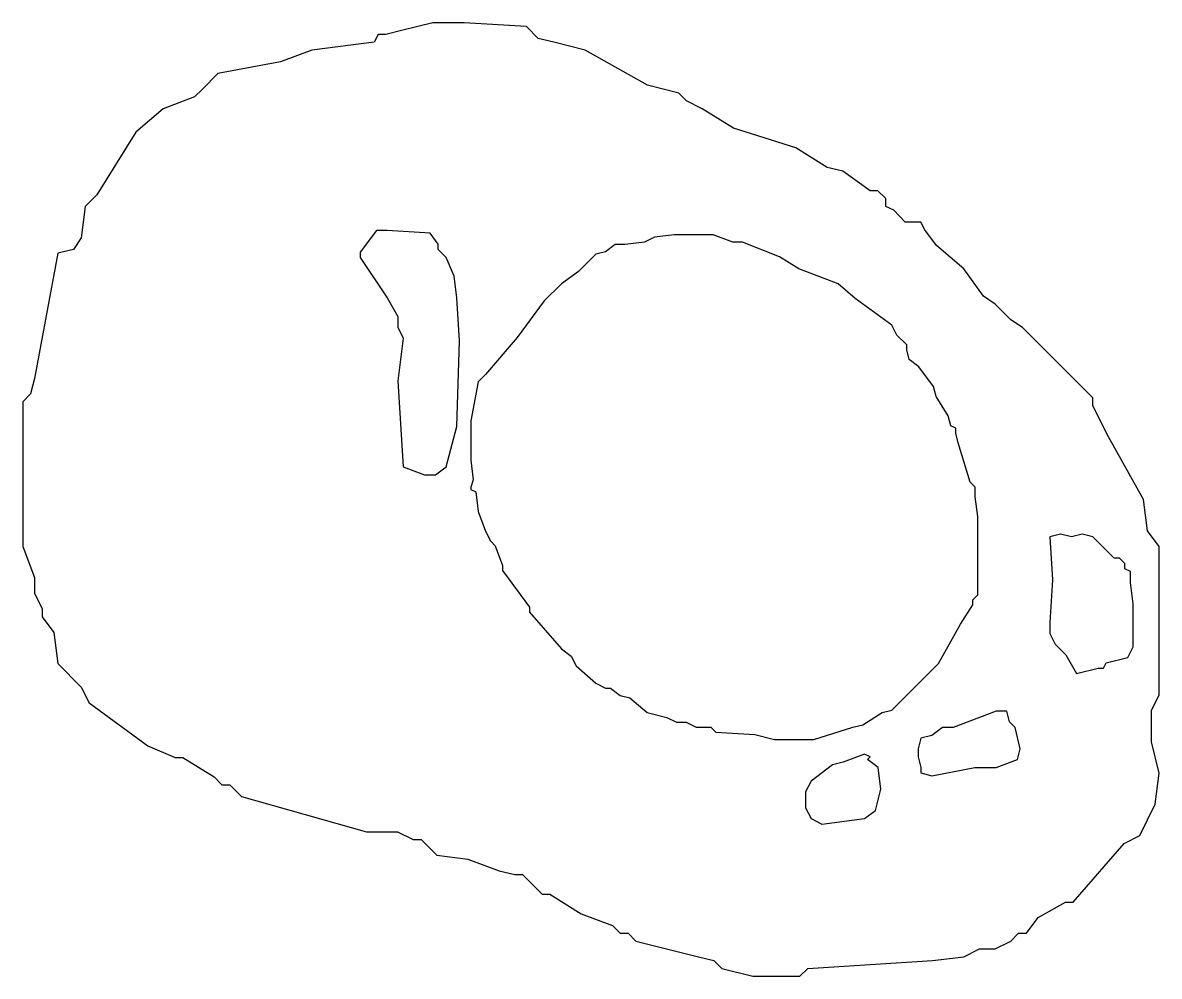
# Model space of a CAD drawing. Header units: metres. Extents: x 7.77 to 10.24, y 8.02 to 8.83.
# Drawn here: x 9.597 to 10.242, y 8.025 to 8.566 of the extents above; entities outside this region: 2.
import ezdxf

# ---------------------------------------------------------------- set-up
doc = ezdxf.new("R2010")
doc.units = ezdxf.units.M

msp = doc.modelspace()

# ---------------------------------------------------------------- linework, layer by layer
at = {"color": 236}
msp.add_lwpolyline([(7.77472, 8.72463), (7.78778, 8.71156), (7.79338, 8.69663), (7.80458, 8.68357), (7.81951, 8.67611), (7.84937, 8.67611), (7.8643, 8.67611), (7.87176, 8.67611), (7.87549, 8.67611), (7.87922, 8.67984), (7.88669, 8.67984), (7.90162, 8.68544), (7.90908, 8.68544), (7.92215, 8.69477), (7.92588, 8.69663), (7.92588, 8.70037), (7.93521, 8.7153), (7.94268, 8.74516), (7.93894, 8.77502), (7.93894, 8.78995), (7.93521, 8.80488), (7.92401, 8.81794), (7.91655, 8.8254), (7.91282, 8.82727), (7.90908, 8.8254), (7.90162, 8.82914), (7.87176, 8.831), (7.85683, 8.831), (7.8531, 8.82727), (7.82324, 8.82167), (7.80831, 8.81607), (7.80084, 8.81234), (7.79898, 8.80861), (7.79524, 8.80861), (7.78591, 8.79554), (7.78218, 8.78061), (7.78405, 8.77688), (7.78031, 8.77502), (7.77845, 8.76009), (7.77845, 8.75635), (7.77472, 8.75262), (7.77472, 8.73769), (7.77472, 8.73023), (7.77472, 8.72649)], close=True, dxfattribs=at)
at = {"color": 31}
for points in [[(7.78006, 8.75223), (7.7855, 8.74137), (7.7855, 8.73051), (7.79093, 8.71965), (7.80994, 8.70335), (7.82351, 8.68978), (7.84252, 8.68163), (7.86425, 8.67891), (7.88597, 8.68434), (7.8914, 8.68434), (7.89412, 8.68978), (7.90498, 8.69249), (7.91041, 8.69249), (7.92399, 8.70607), (7.9267, 8.74952), (7.92399, 8.77124), (7.92399, 8.7821), (7.9077, 8.80383), (7.88597, 8.81469), (7.87782, 8.82284), (7.8561, 8.83098), (7.83438, 8.82827), (7.81265, 8.82012), (7.79093, 8.80654), (7.7855, 8.79568), (7.78006, 8.75495)], [(9.5968, 8.26859), (9.60345, 8.25085), (9.60345, 8.24198), (9.60788, 8.23311), (9.60788, 8.22868), (9.61453, 8.21981), (9.61675, 8.20207), (9.63006, 8.18876), (9.63449, 8.17989), (9.66775, 8.1555), (9.68327, 8.14885), (9.68771, 8.14885), (9.70545, 8.13776), (9.70988, 8.13333), (9.71432, 8.13333), (9.72097, 8.12668), (9.79192, 8.10672), (9.80966, 8.10672), (9.81853, 8.10229), (9.82297, 8.10229), (9.83184, 8.09342), (9.84958, 8.0912), (9.86732, 8.08455), (9.87618, 8.08233), (9.88062, 8.08233), (9.89171, 8.07124), (9.89614, 8.07124), (9.91388, 8.06016), (9.93162, 8.0535), (9.93605, 8.04907), (9.94049, 8.04907), (9.94492, 8.04463), (9.9804, 8.03576), (9.98927, 8.03355), (9.99371, 8.02911), (10.0114, 8.02468), (10.0292, 8.02468), (10.0381, 8.02468), (10.0425, 8.02911), (10.1134, 8.03355), (10.1312, 8.03576), (10.1401, 8.0402), (10.1489, 8.0402), (10.1578, 8.04463), (10.1622, 8.04907), (10.1667, 8.04907), (10.1733, 8.05794), (10.1888, 8.06681), (10.1933, 8.06681), (10.2221, 8.10007), (10.231, 8.1045), (10.2398, 8.12224), (10.2421, 8.13998), (10.2376, 8.15772), (10.2376, 8.17546), (10.2421, 8.18433), (10.2421, 8.25528), (10.2421, 8.26415), (10.2421, 8.26859), (10.2354, 8.27746), (10.2332, 8.2952), (10.2132, 8.33067), (10.2044, 8.34841), (10.2044, 8.35285), (10.1733, 8.38389), (10.1644, 8.39276), (10.1578, 8.3972), (10.1489, 8.40607), (10.1423, 8.4105), (10.1312, 8.42602), (10.1157, 8.43933), (10.109, 8.4482), (10.1068, 8.45263), (10.0979, 8.45263), (10.0913, 8.45928), (10.0868, 8.4615), (10.0868, 8.46593), (10.0824, 8.47037), (10.078, 8.47037), (10.0624, 8.48146), (10.0536, 8.48367), (10.0358, 8.49476), (10.0004, 8.50585), (9.98262, 8.51693), (9.97375, 8.52137), (9.96931, 8.5258), (9.95158, 8.53024), (9.9161, 8.55019), (9.89836, 8.55463), (9.88949, 8.55685), (9.88284, 8.5635), (9.84736, 8.56572), (9.82962, 8.56572), (9.81188, 8.56128), (9.80301, 8.55906), (9.79858, 8.55906), (9.79636, 8.55463), (9.76088, 8.55019), (9.74314, 8.54354), (9.70766, 8.53689), (9.69879, 8.52802), (9.69436, 8.52359), (9.67662, 8.51693), (9.6611, 8.50363), (9.63893, 8.46815), (9.63227, 8.4615), (9.63006, 8.44376), (9.62562, 8.43711), (9.61675, 8.43489), (9.60345, 8.36394), (9.60123, 8.35507), (9.5968, 8.35063), (9.5968, 8.27968), (9.5968, 8.27081)]]:
    msp.add_lwpolyline(points, close=True, dxfattribs=at)
at = {"color": 227}
for points in [[(9.78843, 8.43253), (9.80367, 8.40967), (9.80976, 8.39901), (9.80976, 8.39291), (9.81281, 8.38682), (9.80976, 8.36244), (9.81281, 8.31369), (9.825, 8.30912), (9.83109, 8.30912), (9.83718, 8.31369), (9.84328, 8.33655), (9.8448, 8.3853), (9.84328, 8.40967), (9.84176, 8.42186), (9.83718, 8.43253), (9.83261, 8.4371), (9.83261, 8.44014), (9.82804, 8.44624), (9.80367, 8.44776), (9.79757, 8.44776), (9.78843, 8.43557), (9.78843, 8.43405)], [(10.18, 8.21924), (10.183, 8.21314), (10.1891, 8.20705), (10.1952, 8.19638), (10.2074, 8.19943), (10.2104, 8.19943), (10.212, 8.20248), (10.2242, 8.20553), (10.2272, 8.21162), (10.2272, 8.236), (10.2257, 8.24818), (10.2257, 8.25428), (10.2226, 8.2558), (10.2226, 8.25885), (10.2196, 8.26189), (10.2165, 8.26189), (10.2043, 8.27408), (10.1983, 8.27561), (10.1922, 8.27408), (10.1861, 8.27561), (10.18, 8.27408), (10.1815, 8.24971), (10.18, 8.22533), (10.18, 8.22076)], [(10.1053, 8.14916), (10.1068, 8.14306), (10.1068, 8.14002), (10.1129, 8.13849), (10.1373, 8.14306), (10.1495, 8.14306), (10.1617, 8.14763), (10.1632, 8.15373), (10.1602, 8.16591), (10.1571, 8.16896), (10.1556, 8.17506), (10.1495, 8.17506), (10.1251, 8.16591), (10.119, 8.16591), (10.1129, 8.16134), (10.1068, 8.15982), (10.1053, 8.15373), (10.1053, 8.15068)], [(10.0413, 8.12021), (10.0444, 8.11412), (10.0505, 8.11107), (10.0748, 8.11412), (10.0809, 8.11869), (10.084, 8.13087), (10.0825, 8.14306), (10.0764, 8.14763), (10.0779, 8.14916), (10.0748, 8.15068), (10.0627, 8.14611), (10.0566, 8.14459), (10.0444, 8.13544), (10.0413, 8.12935), (10.0413, 8.12326), (10.0413, 8.12173)]]:
    msp.add_lwpolyline(points, close=True, dxfattribs=at)
at = {"color": 224}
msp.add_lwpolyline([(9.8512, 8.30087), (9.85398, 8.29948), (9.85537, 8.28835), (9.85954, 8.27723), (9.86232, 8.27167), (9.8651, 8.26889), (9.86927, 8.25776), (9.86927, 8.25498), (9.88457, 8.23413), (9.88457, 8.23135), (9.90264, 8.21049), (9.9082, 8.20632), (9.91098, 8.20076), (9.92211, 8.19102), (9.92767, 8.18824), (9.93045, 8.18824), (9.93601, 8.18407), (9.94157, 8.18268), (9.95131, 8.17434), (9.96243, 8.17156), (9.96799, 8.16878), (9.97355, 8.16878), (9.97912, 8.16599), (9.98468, 8.16599), (9.98746, 8.16599), (9.99024, 8.16321), (10.0125, 8.16182), (10.0236, 8.15904), (10.0459, 8.15904), (10.0681, 8.16599), (10.0737, 8.16739), (10.0848, 8.17434), (10.0903, 8.17573), (10.1084, 8.1938), (10.1168, 8.20215), (10.1293, 8.22439), (10.1362, 8.23552), (10.1362, 8.2383), (10.139, 8.24108), (10.139, 8.28557), (10.1376, 8.2967), (10.1376, 8.30226), (10.1348, 8.30504), (10.1279, 8.32728), (10.1265, 8.33285), (10.1265, 8.33563), (10.1237, 8.33702), (10.1223, 8.34258), (10.1154, 8.3537), (10.114, 8.35926), (10.1056, 8.37039), (10.1001, 8.37456), (10.0987, 8.38012), (10.0987, 8.3829), (10.0931, 8.38846), (10.0903, 8.39403), (10.0695, 8.40932), (10.0598, 8.41766), (10.0375, 8.42601), (10.0264, 8.43296), (10.0055, 8.4413), (9.99997, 8.4413), (9.98885, 8.44547), (9.9666, 8.44547), (9.95548, 8.44408), (9.94992, 8.4413), (9.93879, 8.43991), (9.93323, 8.43991), (9.92767, 8.43574), (9.92211, 8.43435), (9.91237, 8.42461), (9.90264, 8.41766), (9.89291, 8.40793), (9.87761, 8.38707), (9.85954, 8.36622), (9.85537, 8.36205), (9.8512, 8.3398), (9.8512, 8.31755), (9.85259, 8.30643), (9.8512, 8.30226)], close=True, dxfattribs=at)

doc.saveas('drawing.dxf')
